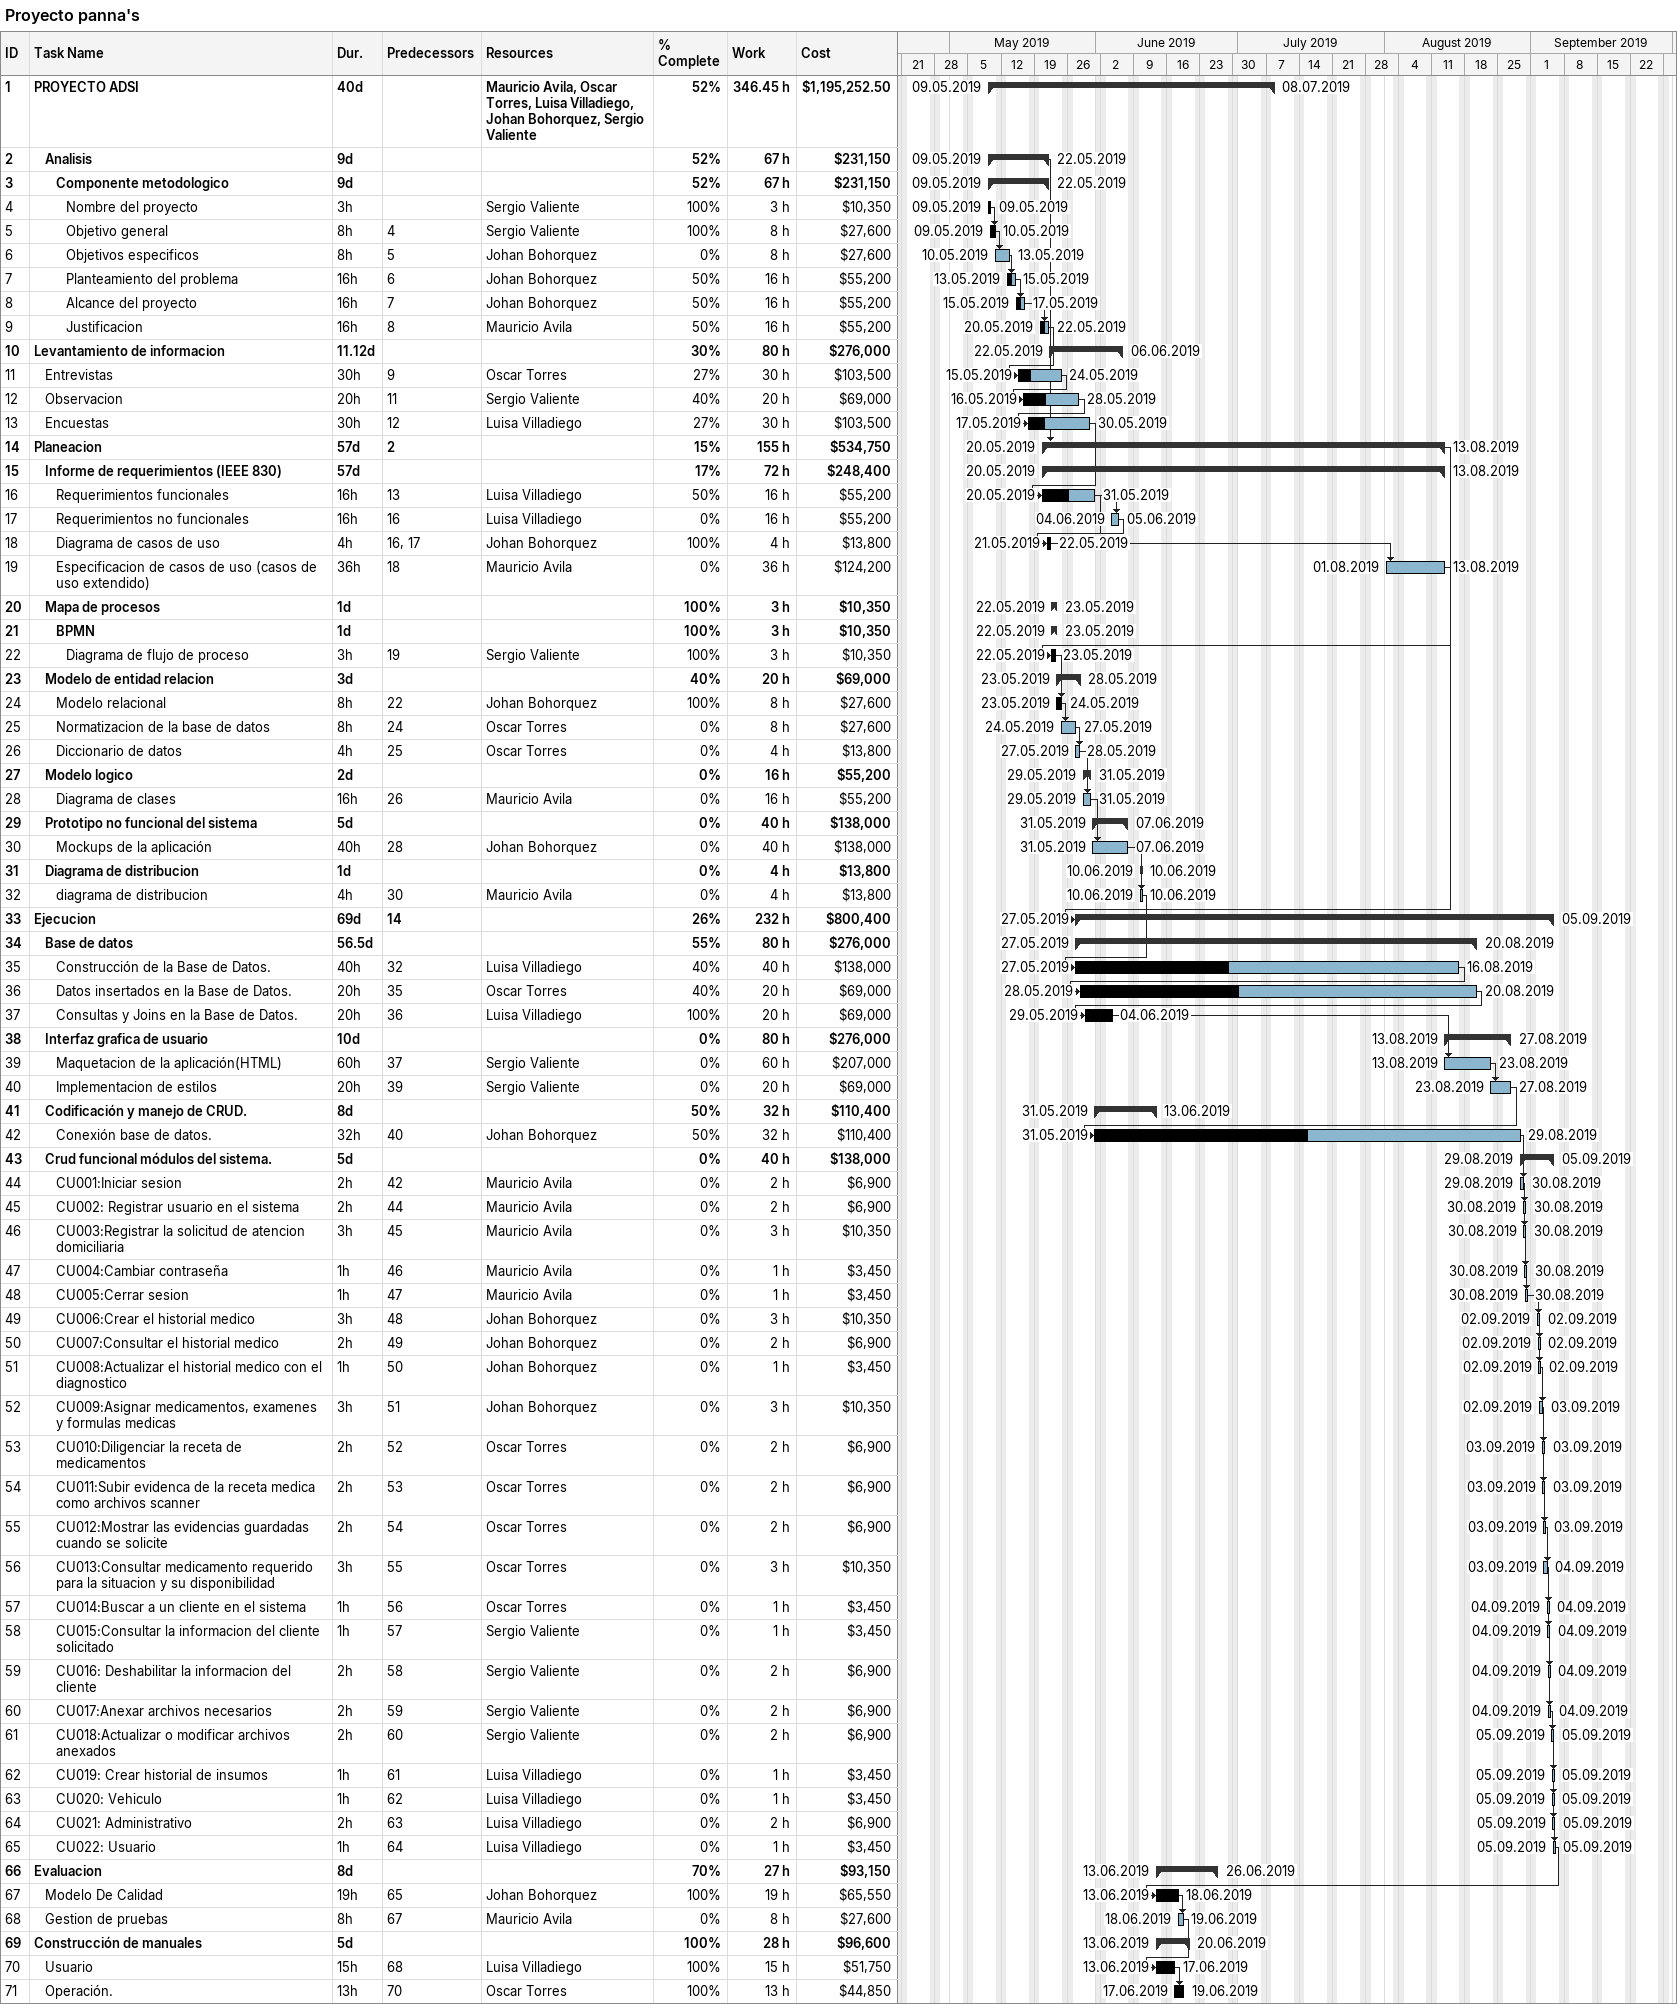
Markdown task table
Proyecto panna's

| ID | Level | Task | Duration | Start | Finish | Predecessors | Resources | % complete | Work (h) | Cost ($) |
|---|---|---|---|---|---|---|---|---|---|---|
| 1 | 1 | **PROYECTO ADSI** | 40d | 2019-05-09 | 2019-07-08 |  | Mauricio Avila, Oscar Torres, Luisa Villadiego, Johan Bohorquez, Sergio Valiente | 52 | 346.45 | 1195252.50 |
| 2 | 2 | **Analisis** | 9d | 2019-05-09 | 2019-05-22 |  |  | 52 | 67 | 231150 |
| 3 | 3 | **Componente metodologico** | 9d | 2019-05-09 | 2019-05-22 |  |  | 52 | 67 | 231150 |
| 4 | 4 | Nombre del proyecto | 3h | 2019-05-09 | 2019-05-09 |  | Sergio Valiente | 100 | 3 | 10350 |
| 5 | 4 | Objetivo general | 8h | 2019-05-09 | 2019-05-10 | 4 | Sergio Valiente | 100 | 8 | 27600 |
| 6 | 4 | Objetivos especificos | 8h | 2019-05-10 | 2019-05-13 | 5 | Johan Bohorquez | 0 | 8 | 27600 |
| 7 | 4 | Planteamiento del problema | 16h | 2019-05-13 | 2019-05-15 | 6 | Johan Bohorquez | 50 | 16 | 55200 |
| 8 | 4 | Alcance del proyecto | 16h | 2019-05-15 | 2019-05-17 | 7 | Johan Bohorquez | 50 | 16 | 55200 |
| 9 | 4 | Justificacion | 16h | 2019-05-20 | 2019-05-22 | 8 | Mauricio Avila | 50 | 16 | 55200 |
| 10 | 1 | **Levantamiento de informacion** | 11.12d | 2019-05-22 | 2019-06-06 |  |  | 30 | 80 | 276000 |
| 11 | 2 | Entrevistas | 30h | 2019-05-15 | 2019-05-24 | 9 | Oscar Torres | 27 | 30 | 103500 |
| 12 | 2 | Observacion | 20h | 2019-05-16 | 2019-05-28 | 11 | Sergio Valiente | 40 | 20 | 69000 |
| 13 | 2 | Encuestas | 30h | 2019-05-17 | 2019-05-30 | 12 | Luisa Villadiego | 27 | 30 | 103500 |
| 14 | 1 | **Planeacion** | 57d | 2019-05-20 | 2019-08-13 | 2 |  | 15 | 155 | 534750 |
| 15 | 2 | **Informe de requerimientos (IEEE 830)** | 57d | 2019-05-20 | 2019-08-13 |  |  | 17 | 72 | 248400 |
| 16 | 3 | Requerimientos funcionales | 16h | 2019-05-20 | 2019-05-31 | 13 | Luisa Villadiego | 50 | 16 | 55200 |
| 17 | 3 | Requerimientos no funcionales | 16h | 2019-06-04 | 2019-06-05 | 16 | Luisa Villadiego | 0 | 16 | 55200 |
| 18 | 3 | Diagrama de casos de uso | 4h | 2019-05-21 | 2019-05-22 | 16, 17 | Johan Bohorquez | 100 | 4 | 13800 |
| 19 | 3 | Especificacion de casos de uso (casos de uso extendido) | 36h | 2019-08-01 | 2019-08-13 | 18 | Mauricio Avila | 0 | 36 | 124200 |
| 20 | 2 | **Mapa de procesos** | 1d | 2019-05-22 | 2019-05-23 |  |  | 100 | 3 | 10350 |
| 21 | 3 | **BPMN** | 1d | 2019-05-22 | 2019-05-23 |  |  | 100 | 3 | 10350 |
| 22 | 4 | Diagrama de flujo de proceso | 3h | 2019-05-22 | 2019-05-23 | 19 | Sergio Valiente | 100 | 3 | 10350 |
| 23 | 2 | **Modelo de entidad relacion** | 3d | 2019-05-23 | 2019-05-28 |  |  | 40 | 20 | 69000 |
| 24 | 3 | Modelo relacional | 8h | 2019-05-23 | 2019-05-24 | 22 | Johan Bohorquez | 100 | 8 | 27600 |
| 25 | 3 | Normatizacion de la base de datos | 8h | 2019-05-24 | 2019-05-27 | 24 | Oscar Torres | 0 | 8 | 27600 |
| 26 | 3 | Diccionario de datos | 4h | 2019-05-27 | 2019-05-28 | 25 | Oscar Torres | 0 | 4 | 13800 |
| 27 | 2 | **Modelo logico** | 2d | 2019-05-29 | 2019-05-31 |  |  | 0 | 16 | 55200 |
| 28 | 3 | Diagrama de clases | 16h | 2019-05-29 | 2019-05-31 | 26 | Mauricio Avila | 0 | 16 | 55200 |
| 29 | 2 | **Prototipo no funcional del sistema** | 5d | 2019-05-31 | 2019-06-07 |  |  | 0 | 40 | 138000 |
| 30 | 3 | Mockups de la aplicación | 40h | 2019-05-31 | 2019-06-07 | 28 | Johan Bohorquez | 0 | 40 | 138000 |
| 31 | 2 | **Diagrama de distribucion** | 1d | 2019-06-10 | 2019-06-10 |  |  | 0 | 4 | 13800 |
| 32 | 3 | diagrama de distribucion | 4h | 2019-06-10 | 2019-06-10 | 30 | Mauricio Avila | 0 | 4 | 13800 |
| 33 | 1 | **Ejecucion** | 69d | 2019-05-27 | 2019-09-05 | 14 |  | 26 | 232 | 800400 |
| 34 | 2 | **Base de datos** | 56.5d | 2019-05-27 | 2019-08-20 |  |  | 55 | 80 | 276000 |
| 35 | 3 | Construcción de la Base de Datos. | 40h | 2019-05-27 | 2019-08-16 | 32 | Luisa Villadiego | 40 | 40 | 138000 |
| 36 | 3 | Datos insertados en la Base de Datos. | 20h | 2019-05-28 | 2019-08-20 | 35 | Oscar Torres | 40 | 20 | 69000 |
| 37 | 3 | Consultas y Joins en la Base de Datos. | 20h | 2019-05-29 | 2019-06-04 | 36 | Luisa Villadiego | 100 | 20 | 69000 |
| 38 | 2 | **Interfaz grafica de usuario** | 10d | 2019-08-13 | 2019-08-27 |  |  | 0 | 80 | 276000 |
| 39 | 3 | Maquetacion de la aplicación(HTML) | 60h | 2019-08-13 | 2019-08-23 | 37 | Sergio Valiente | 0 | 60 | 207000 |
| 40 | 3 | Implementacion de estilos | 20h | 2019-08-23 | 2019-08-27 | 39 | Sergio Valiente | 0 | 20 | 69000 |
| 41 | 2 | **Codificación y manejo de CRUD.** | 8d | 2019-05-31 | 2019-06-13 |  |  | 50 | 32 | 110400 |
| 42 | 3 | Conexión base de datos. | 32h | 2019-05-31 | 2019-08-29 | 40 | Johan Bohorquez | 50 | 32 | 110400 |
| 43 | 2 | **Crud funcional módulos del sistema.** | 5d | 2019-08-29 | 2019-09-05 |  |  | 0 | 40 | 138000 |
| 44 | 3 | CU001:Iniciar sesion | 2h | 2019-08-29 | 2019-08-30 | 42 | Mauricio Avila | 0 | 2 | 6900 |
| 45 | 3 | CU002: Registrar usuario en el sistema | 2h | 2019-08-30 | 2019-08-30 | 44 | Mauricio Avila | 0 | 2 | 6900 |
| 46 | 3 | CU003:Registrar la solicitud de atencion domiciliaria | 3h | 2019-08-30 | 2019-08-30 | 45 | Mauricio Avila | 0 | 3 | 10350 |
| 47 | 3 | CU004:Cambiar contraseña | 1h | 2019-08-30 | 2019-08-30 | 46 | Mauricio Avila | 0 | 1 | 3450 |
| 48 | 3 | CU005:Cerrar sesion | 1h | 2019-08-30 | 2019-08-30 | 47 | Mauricio Avila | 0 | 1 | 3450 |
| 49 | 3 | CU006:Crear el historial medico | 3h | 2019-09-02 | 2019-09-02 | 48 | Johan Bohorquez | 0 | 3 | 10350 |
| 50 | 3 | CU007:Consultar el historial medico | 2h | 2019-09-02 | 2019-09-02 | 49 | Johan Bohorquez | 0 | 2 | 6900 |
| 51 | 3 | CU008:Actualizar el historial medico con el diagnostico | 1h | 2019-09-02 | 2019-09-02 | 50 | Johan Bohorquez | 0 | 1 | 3450 |
| 52 | 3 | CU009:Asignar medicamentos, examenes y formulas medicas | 3h | 2019-09-02 | 2019-09-03 | 51 | Johan Bohorquez | 0 | 3 | 10350 |
| 53 | 3 | CU010:Diligenciar la receta de medicamentos | 2h | 2019-09-03 | 2019-09-03 | 52 | Oscar Torres | 0 | 2 | 6900 |
| 54 | 3 | CU011:Subir evidenca de la receta medica como archivos scanner | 2h | 2019-09-03 | 2019-09-03 | 53 | Oscar Torres | 0 | 2 | 6900 |
| 55 | 3 | CU012:Mostrar las evidencias guardadas cuando se solicite | 2h | 2019-09-03 | 2019-09-03 | 54 | Oscar Torres | 0 | 2 | 6900 |
| 56 | 3 | CU013:Consultar medicamento requerido para la situacion y su disponibilidad | 3h | 2019-09-03 | 2019-09-04 | 55 | Oscar Torres | 0 | 3 | 10350 |
| 57 | 3 | CU014:Buscar a un cliente en el sistema | 1h | 2019-09-04 | 2019-09-04 | 56 | Oscar Torres | 0 | 1 | 3450 |
| 58 | 3 | CU015:Consultar la informacion del cliente solicitado | 1h | 2019-09-04 | 2019-09-04 | 57 | Sergio Valiente | 0 | 1 | 3450 |
| 59 | 3 | CU016: Deshabilitar la informacion del cliente | 2h | 2019-09-04 | 2019-09-04 | 58 | Sergio Valiente | 0 | 2 | 6900 |
| 60 | 3 | CU017:Anexar archivos necesarios | 2h | 2019-09-04 | 2019-09-04 | 59 | Sergio Valiente | 0 | 2 | 6900 |
| 61 | 3 | CU018:Actualizar o modificar archivos anexados | 2h | 2019-09-05 | 2019-09-05 | 60 | Sergio Valiente | 0 | 2 | 6900 |
| 62 | 3 | CU019: Crear historial de insumos | 1h | 2019-09-05 | 2019-09-05 | 61 | Luisa Villadiego | 0 | 1 | 3450 |
| 63 | 3 | CU020: Vehiculo | 1h | 2019-09-05 | 2019-09-05 | 62 | Luisa Villadiego | 0 | 1 | 3450 |
| 64 | 3 | CU021: Administrativo | 2h | 2019-09-05 | 2019-09-05 | 63 | Luisa Villadiego | 0 | 2 | 6900 |
| 65 | 3 | CU022: Usuario | 1h | 2019-09-05 | 2019-09-05 | 64 | Luisa Villadiego | 0 | 1 | 3450 |
| 66 | 1 | **Evaluacion** | 8d | 2019-06-13 | 2019-06-26 |  |  | 70 | 27 | 93150 |
| 67 | 2 | Modelo De Calidad | 19h | 2019-06-13 | 2019-06-18 | 65 | Johan Bohorquez | 100 | 19 | 65550 |
| 68 | 2 | Gestion de pruebas | 8h | 2019-06-18 | 2019-06-19 | 67 | Mauricio Avila | 0 | 8 | 27600 |
| 69 | 1 | **Construcción de manuales** | 5d | 2019-06-13 | 2019-06-20 |  |  | 100 | 28 | 96600 |
| 70 | 2 | Usuario | 15h | 2019-06-13 | 2019-06-17 | 68 | Luisa Villadiego | 100 | 15 | 51750 |
| 71 | 2 | Operación. | 13h | 2019-06-17 | 2019-06-19 | 70 | Oscar Torres | 100 | 13 | 44850 |
